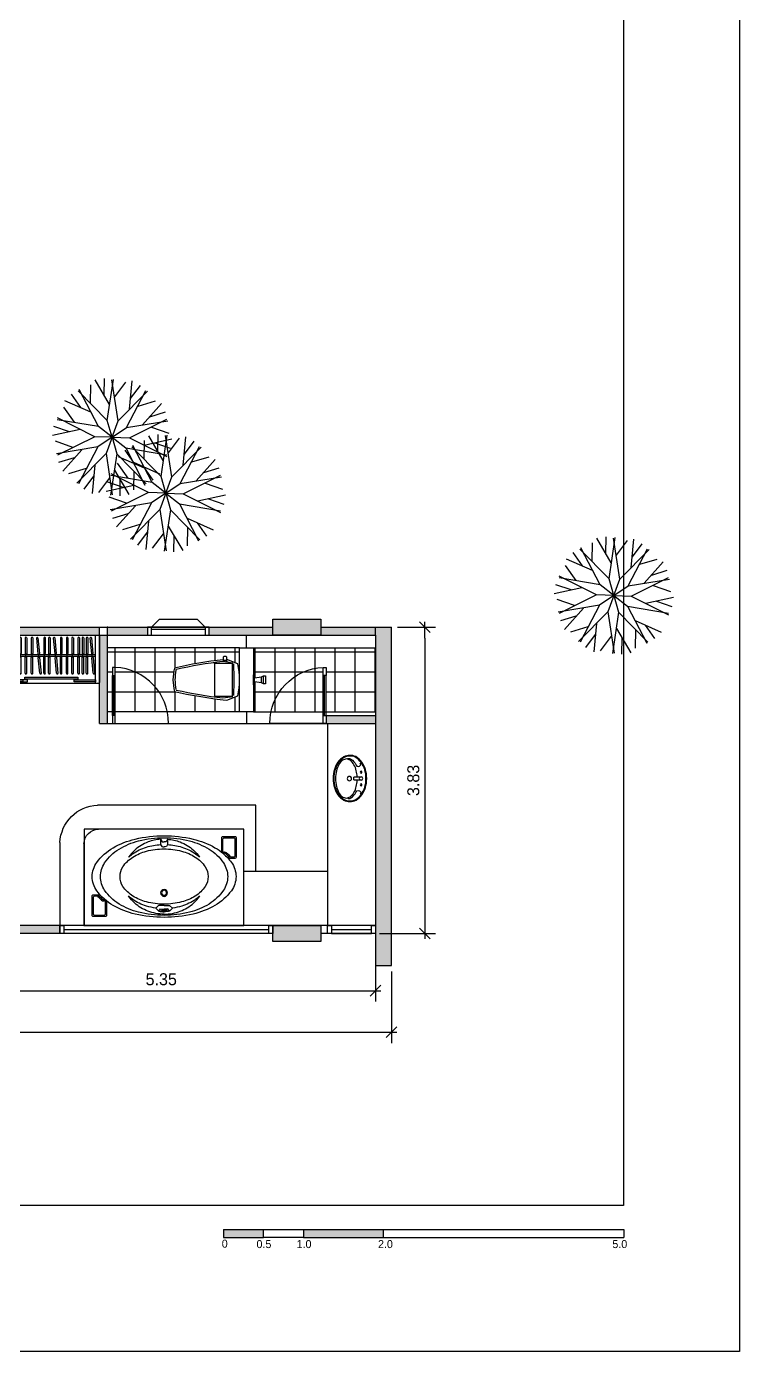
# Model space of a CAD drawing. Header units: inches. Extents: x 232 to 336, y -86 to 33.
# Drawn here: x 307.89 to 316.8, y -58.49 to -41.94 of the extents above; entities that cross this region are included whole.
import ezdxf

# ---------------------------------------------------------------- set-up
doc = ezdxf.new("R2010")
doc.units = ezdxf.units.IN
doc.header["$MEASUREMENT"] = 0
doc.linetypes.add('HIDDEN2', pattern=[0.1875, 0.125, -0.0625])
for name, color, linetype in [('CEILING', 6, 'HIDDEN2'), ('FUR', 9, 'Continuous'), ('HATCH', 251, 'Continuous'), ('line', 1, 'Continuous'), ('line2', 1, 'Continuous'), ('OPEN', 2, 'Continuous'), ('OPEN-3', 1, 'Continuous'), ('OPEN-5', 152, 'Continuous'), ('OPEN-GLASS', 71, 'Continuous'), ('OPEN-GLASS2', 23, 'Continuous'), ('OPEN-GLASS3', 129, 'Continuous'), ('WARE-IN', 1, 'Continuous'), ('WARE-OUT', 15, 'Continuous'), ('WC-DET', 8, 'Continuous')]:
    doc.layers.add(name, color=color, linetype=linetype)
doc.styles.add('CORDIA', font='cordia.shx')
doc.styles.add('THAI-E', font='thcadku.shx', dxfattribs={"height": 0.2, "bigfont": 'bigfont.shx'})
doc.dimstyles.new('E75', dxfattribs={"dimscale": 0.75, "dimtxt": 0.2, "dimasz": 0.18, "dimexe": 0.18, "dimexo": 0.1, "dimgap": 0.09, "dimtad": 1, "dimtoh": 1, "dimzin": 0, "dimdsep": 46, "dimtxsty": 'CORDIA', "dimblk": 'ARR_TICK', "dimcen": 0.09, "dimclrd": 8, "dimclre": 8, "dimclrt": 3, "dimadec": 0, "dimazin": 0, "dimtfac": 1, "dimtix": 1, "dimtmove": 2, "dimatfit": 3, "dimldrblk": 'ARR_TICK', "dimfxl": 0.5, "dimtolj": 1, "dimtzin": 0, "dimarcsym": 0})

# ---------------------------------------------------------------- blocks, each defined once
blk = doc.blocks.new('W-WC1')
at = {"layer": 'WARE-IN'}
for points in [[(0.198, 0.312), (-0.198, 0.312, 0.414214), (-0.206, 0.304), (-0.206, 0.096, 0.414214), (-0.198, 0.088), (0.198, 0.088)], [(0.198, 0.312, -0.414214), (0.206, 0.304), (0.206, 0.096, -0.414214), (0.198, 0.088)], [(0.22, 0.158), (0.254, 0.159, 0.405938)]]:
    blk.add_lwpolyline(points, format="xyb", dxfattribs=at)
for points in [[(0.25, 0.204), (0.227, 0.204)], [(0.239, 0.158), (0.239, 0.204)]]:
    blk.add_lwpolyline(points, dxfattribs=at)
for centre, radius, start, end in [((5.003, -0.38), 5.263, 167.1587, 173.5818), ((0.156, -1.511), 2.324, 93.8089, 96.8628), ((-0.156, -1.511), 2.324, 83.1372, 86.1911), ((0.121, 0.788), 0.008, 12.8413, 83.1372), ((-5.003, -0.38), 5.263, 6.4182, 12.8413), ((1.597, 0.426), 1.837, 186.7999, 190.8072), ((-1.597, 0.426), 1.837, 349.1928, 353.2001), ((1.481, 41.869), 41.83, 267.6999, 267.9739), ((-1.481, 41.869), 41.83, 272.0261, 272.3001)]:
    blk.add_arc(centre, radius, start, end, dxfattribs=at)
at = {"layer": 'WARE-OUT'}
blk.add_lwpolyline([(0.283, 0.159), (0.291, 0.167), (0.291, 0.196), (0.283, 0.204), (0.25, 0.204, 0.029221), (0.146, 0.812, 0.049393), (0, 0.832, 0.049393), (-0.146, 0.812, 0.029221), (-0.25, 0.204), (-0.254, 0.159), (-0.199, 0.02, 0.100832), (0.199, 0.02), (0.254, 0.159)], format="xyb", close=True, dxfattribs=at)
blk = doc.blocks.new('W-SHW2')
at = {"layer": 'WARE-IN'}
for points in [[(0.05, 0.125), (-0.05, 0.125)], [(0.0375, 0.1), (-0.0375, 0.1)], [(0.025, 0.0125), (-0.025, 0.0125)]]:
    blk.add_lwpolyline(points, dxfattribs=at)
at = {"layer": 'WARE-OUT'}
blk.add_lwpolyline([(-0.05, 0.15), (0.05, 0.15), (0.05, 0.125), (0.0375, 0.1), (0.025, 0.0125), (0.0625, 0.0125), (0.0625, 0), (-0.0625, 0), (-0.0625, 0.0125), (-0.025, 0.0125), (-0.0375, 0.1), (-0.05, 0.125)], close=True, dxfattribs=at)
blk = doc.blocks.new('A$C13473ACC')
at = {"layer": 'FUR'}
blk.add_blockref('W-SHW2', (0.063, 0), dxfattribs=at)
blk = doc.blocks.new('A$Cf533fc2d')
at = {"layer": 'OPEN-3', "elevation": 0}
blk.add_lwpolyline([(0.035, 0), (0.701, 0)], dxfattribs=at)
at = {"layer": 'OPEN-3'}
blk.add_arc((0.007, 0.007, 0), 0.694, 359.4264, 87.7237, dxfattribs=at)
at = {"layer": 'OPEN-GLASS', "elevation": 0}
for points in [[(0, 0.6), (0.035, 0.6), (0.035, 0.7), (0, 0.7)], [(0, 0), (0.035, 0), (0.035, 0.1), (0, 0.1)]]:
    blk.add_lwpolyline(points, close=True, dxfattribs=at)
at = {"layer": 'OPEN-GLASS2'}
blk.add_line((0.018, 0.1, 0), (0.018, 0.6, 0), dxfattribs=at)
at = {"layer": 'OPEN-GLASS3'}
for p, q in [((0, 0.1, 0), (0, 0.6, 0)), ((0.035, 0.1, 0), (0.035, 0.6, 0))]:
    blk.add_line(p, q, dxfattribs=at)
blk = doc.blocks.new('A$C96146ff1')
at = {"layer": 'CEILING'}
blk.add_lwpolyline([(0, 0), (0.77, 0), (0.77, 0.1), (0, 0.1)], close=True, dxfattribs=at)
at = {"layer": 'OPEN'}
for points in [[(0, 0), (0.05, 0), (0.05, 0.1), (0, 0.1)], [(0.72, 0), (0.77, 0), (0.77, 0.1), (0.72, 0.1)]]:
    blk.add_lwpolyline(points, close=True, dxfattribs=at)
at = {"layer": 'OPEN-3'}
blk.add_lwpolyline([(0.05, 0.1), (0.15, 0.2), (0.62, 0.2), (0.72, 0.1), (0.05, 0.1)], dxfattribs=at)
at = {"layer": 'OPEN-5'}
for p, q in [((0.05, 0.075), (0.72, 0.075)), ((0.05, 0), (0.72, 0))]:
    blk.add_line(p, q, dxfattribs=at)
blk = doc.blocks.new('A$C6cfe3cbc')
at = {"layer": 'HATCH'}
blk.add_lwpolyline([(0, 1.204), (1.995, 1.204), (1.995, 0), (0, 0)], close=True, dxfattribs=at)
for points in [[(0.275, 0.915), (0.275, 1.098, 0.414214), (0.261, 1.112), (0.11, 1.112, 0.414214), (0.096, 1.098), (0.096, 0.853, 0.414214), (0.11, 0.839), (0.17, 0.839)], [(0.253, 0.896, 0.055705), (0.155, 0.789, 0.158914), (0.097, 0.612, 0.158914), (0.155, 0.434, 0.10643), (0.36, 0.251, 0.071461), (0.634, 0.143, 0.057797), (0.996, 0.102, 0.057797), (1.357, 0.143, 0.071461), (1.631, 0.251, 0.10643), (1.836, 0.434, 0.158914), (1.894, 0.612, 0.158914), (1.836, 0.789, 0.10643), (1.631, 0.972, 0.071461), (1.357, 1.08, 0.057797), (0.996, 1.122, 0.057797)], [(0.26, 0.903), (0.26, 1.08, 0.414214), (0.243, 1.097), (0.128, 1.097, 0.414214), (0.111, 1.08), (0.111, 0.871, 0.414214), (0.128, 0.854), (0.161, 0.854)], [(0.996, 1.122, 0.057797), (0.634, 1.08, 0.071461), (0.36, 0.972, 0.046685), (0.26, 0.903, 0.158914)], [(0.951, 1.079, 0.070322), (0.795, 1.044, 0.09446), (0.629, 0.943, 0.062467), (0.552, 0.854, 0.107834)], [(0.951, 1.011, 0.058074), (0.775, 0.98, 0.083657), (0.601, 0.895, 0.036818), (0.552, 0.854, 0.131444)], [(0.951, 1.011), (0.967, 0.987, 0.130397), (0.995, 0.982, 0.540364)], [(1.039, 1.011), (1.023, 0.987, -0.130397), (0.995, 0.982, -0.540364)], [(1.039, 1.079, -0.070322), (1.195, 1.044, -0.09446), (1.361, 0.943, -0.062467), (1.438, 0.854, -0.107834)], [(1.44, 0.854, 0.036818), (1.39, 0.895, 0.083657), (1.216, 0.98, 0.058521), (1.039, 1.011, 0.072471)], [(0.214, 0.908, 0.027361), (0.161, 0.854, 0.158914)], [(0.231, 0.903, 0.032968), (0.17, 0.839, 0.158914)], [(0.214, 0.908, -0.151836), (0.24, 0.917, -0.568936), (0.253, 0.896, 57.682717)], [(0.228, 0.9, -0.753756), (0.248, 0.892, 3.102543)], [(0.994, 0.143, -0.089807), (0.793, 0.179, -0.09446), (0.628, 0.28, -0.062467), (0.55, 0.37, -0.107834)], [(0.552, 0.37, 0.036818), (0.601, 0.328, 0.083657), (0.775, 0.243, 0.038403), (0.891, 0.218, 0.072471)], [(0.996, 0.143, 0.089807), (1.197, 0.179, 0.09446), (1.362, 0.28, 0.062467), (1.44, 0.37, 0.107834)], [(1.099, 0.218, 0.038791), (1.216, 0.243, 0.083657), (1.39, 0.328, 0.036818), (1.44, 0.37, 0.131444)], [(1.715, 0.308), (1.715, 0.126, 0.414214), (1.729, 0.112), (1.88, 0.112, 0.414214), (1.894, 0.126), (1.894, 0.371, 0.414214), (1.88, 0.385), (1.82, 0.385)], [(1.73, 0.321), (1.73, 0.144, 0.414214), (1.747, 0.127), (1.862, 0.127, 0.414214), (1.879, 0.144), (1.879, 0.353, 0.414214), (1.862, 0.37), (1.829, 0.37)], [(1.762, 0.324, -0.753756), (1.742, 0.331, 3.102543)], [(1.759, 0.321, 0.032968), (1.82, 0.385, 0.158914)], [(1.776, 0.315, 0.027361), (1.829, 0.37, 0.158914)], [(0.928, 0.181), (0.95, 0.207, 0.010678), (0.996, 0.204, 0.515433)], [(0.93, 0.181, 0.070325), (0.996, 0.172, 0.404663)], [(0.962, 0.189, 0.267309), (0.972, 0.182), (0.996, 0.182)], [(1.062, 0.181), (1.04, 0.207, -0.010678), (0.994, 0.204, -0.515433)], [(1.028, 0.189, -0.267309), (1.018, 0.182), (0.994, 0.182)], [(1.06, 0.181, -0.070325), (0.994, 0.172, -0.404663)], [(1.776, 0.315, -0.151836), (1.75, 0.307, -0.568936), (1.737, 0.327, 57.682717)]]:
    blk.add_lwpolyline(points, format="xyb", dxfattribs=at)
for points in [[(0.996, 1.097, 0.061998), (0.678, 1.057, 0.075244), (0.434, 0.955, 0.107044), (0.254, 0.783, 0.150153), (0.201, 0.612, 0.150153), (0.254, 0.44, 0.107044), (0.434, 0.269, 0.075244), (0.678, 0.166, 0.061998), (0.996, 0.127, 0.061998), (1.314, 0.166, 0.075244), (1.558, 0.269, 0.107044), (1.738, 0.44, 0.150153), (1.79, 0.612, 0.150153), (1.738, 0.783, 0.107044), (1.558, 0.955, 0.075244), (1.314, 1.057, 0.061998)], [(0.996, 0.957, 0.063585), (0.776, 0.929, 0.076612), (0.606, 0.856, 0.107144), (0.482, 0.734, 0.147047), (0.445, 0.612, 0.147047), (0.482, 0.489, 0.107144), (0.606, 0.368, 0.076612), (0.776, 0.295, 0.063585), (0.996, 0.267, 0.063585), (1.216, 0.295, 0.076612), (1.385, 0.368, 0.107144), (1.51, 0.489, 0.147047), (1.546, 0.612, 0.147047), (1.51, 0.734, 0.107144), (1.385, 0.856, 0.076612), (1.216, 0.929, 0.063585)]]:
    blk.add_lwpolyline(points, format="xyb", close=True, dxfattribs=at)
for points in [[(0.951, 1.079), (0.97, 1.044), (0.995, 1.044)], [(0.951, 1.079), (0.951, 1.011)], [(1.039, 1.079), (1.02, 1.044), (0.995, 1.044)], [(1.039, 1.079), (1.039, 1.011)], [(0.996, 0.249), (0.926, 0.249), (0.89, 0.217), (0.928, 0.181)], [(0.953, 0.176), (0.962, 0.189), (0.996, 0.189)], [(0.994, 0.249), (1.064, 0.249), (1.1, 0.217), (1.062, 0.181)], [(1.037, 0.176), (1.028, 0.189), (0.994, 0.189)]]:
    blk.add_lwpolyline(points, dxfattribs=at)
for centre, radius in [((0.995, 0.408), 0.0432), ((0.995, 0.409), 0.031)]:
    blk.add_circle(centre, radius, dxfattribs=at)
blk = doc.blocks.new('W-BAS1')
at = {"layer": 'WARE-IN'}
blk.add_lwpolyline([(0, 0.01, -0.073221), (-0.112, 0.026, -0.084204), (-0.199, 0.07, -0.106479), (-0.266, 0.144, -0.152752), (-0.28, 0.211, -0.130923), (-0.261, 0.283, -0.106479), (-0.199, 0.352, -0.084204), (-0.112, 0.396, -0.073221), (0, 0.412, -0.073221), (0.112, 0.396, -0.084204), (0.199, 0.352, -0.106479), (0.261, 0.283, -0.130253), (0.28, 0.211, -0.130253), (0.261, 0.139, -0.106479), (0.199, 0.07, -0.084204), (0.112, 0.026, -0.073221)], format="xyb", close=True, dxfattribs=at)
for points in [[(-0.022, 0.121, -0.04309), (-0.098, 0.131, -0.069921), (-0.172, 0.16, -0.106037), (-0.229, 0.208), (-0.244, 0.255), (-0.229, 0.302, -0.106037), (-0.172, 0.35, -0.069921), (-0.098, 0.379, -0.056158), (0.001, 0.39, -0.056158)], [(0.001, 0.39, -0.056158), (0.099, 0.379, -0.069921), (0.174, 0.35, -0.106037), (0.234, 0.299), (0.246, 0.255), (0.23, 0.208, -0.106037), (0.174, 0.16, -0.069921), (0.099, 0.131, -0.044222), (0.022, 0.121, -0.056158)], [(-0.241, 0.245, 0.461537), (-0.241, 0.2, 0.183567), (-0.167, 0.134, -1.108785), (-0.197, 0.082, -0.453461)], [(0.242, 0.243, -0.440274), (0.241, 0.2, -0.183567), (0.167, 0.134, 1.108785), (0.197, 0.082, 0.453461)], [(0.022, 0.072), (0.022, 0.153, 0.414214), (0.015, 0.16), (-0.015, 0.16, 0.414214), (-0.022, 0.153), (-0.022, 0.072)]]:
    blk.add_lwpolyline(points, format="xyb", dxfattribs=at)
for centre, radius in [((0, 0.217), 0.027), ((-0.078, 0.072), 0.012), ((0, 0.072), 0.0221), ((0.078, 0.072), 0.012)]:
    blk.add_circle(centre, radius, dxfattribs=at)
at = {"layer": 'WARE-OUT'}
blk.add_lwpolyline([(0, 0.001, -0.073221), (-0.114, 0.018, -0.084204), (-0.204, 0.063, -0.106479), (-0.273, 0.139, -0.1519), (-0.289, 0.211, -0.130253), (-0.269, 0.288, -0.106479), (-0.204, 0.36, -0.084204), (-0.114, 0.404, -0.073221), (0, 0.421, -0.073221), (0.114, 0.404, -0.084204), (0.204, 0.36, -0.106479), (0.269, 0.288, -0.130253), (0.289, 0.211, -0.130253), (0.269, 0.134, -0.106479), (0.204, 0.063, -0.084204), (0.114, 0.018, -0.073221)], format="xyb", close=True, dxfattribs=at)
blk = doc.blocks.new('A$Cd68aeb1d')
at = {"layer": 'FUR', "color": 41}
for p, q in [((0, 0.6), (0, 0)), ((0.05, 0.6), (0.05, 0)), ((0.119, 0.565), (0.119, 0.37)), ((0.139, 0.566), (0.139, 0.37)), ((0.168, 0.563), (0.186, 0.369)), ((0.187, 0.566), (0.206, 0.371)), ((0.257, 0.565), (0.257, 0.37)), ((0.277, 0.566), (0.277, 0.37)), ((0.325, 0.565), (0.325, 0.37)), ((0.345, 0.566), (0.345, 0.37)), ((0.402, 0.565), (0.402, 0.37)), ((0.422, 0.566), (0.422, 0.37)), ((0.466, 0.563), (0.485, 0.369)), ((0.486, 0.566), (0.505, 0.371)), ((0.558, 0.565), (0.558, 0.37)), ((0.578, 0.566), (0.578, 0.37)), ((0.617, 0.565), (0.617, 0.37)), ((0.637, 0.566), (0.637, 0.37)), ((0.676, 0.563), (0.695, 0.369)), ((0.696, 0.566), (0.715, 0.371)), ((0.766, 0.565), (0.766, 0.37)), ((0.785, 0.566), (0.785, 0.37)), ((0.841, 0.565), (0.841, 0.37)), ((0.86, 0.566), (0.86, 0.37)), ((0.906, 0.6), (2.106, 0.6)), ((0.971, 0.565), (0.971, 0.37)), ((0.991, 0.566), (0.991, 0.37)), ((1.02, 0.563), (1.039, 0.369)), ((1.039, 0.566), (1.058, 0.371)), ((1.109, 0.565), (1.109, 0.37)), ((1.129, 0.566), (1.129, 0.37)), ((1.177, 0.565), (1.177, 0.37)), ((1.197, 0.566), (1.197, 0.37)), ((1.254, 0.565), (1.254, 0.37)), ((1.274, 0.566), (1.274, 0.37)), ((1.319, 0.563), (1.337, 0.369)), ((1.338, 0.566), (1.357, 0.371)), ((1.411, 0.565), (1.411, 0.37)), ((1.43, 0.566), (1.43, 0.37)), ((1.469, 0.565), (1.469, 0.37)), ((1.489, 0.566), (1.489, 0.37)), ((1.528, 0.563), (1.547, 0.369)), ((1.548, 0.566), (1.567, 0.371)), ((1.618, 0.565), (1.618, 0.37)), ((1.638, 0.566), (1.638, 0.37)), ((1.693, 0.565), (1.693, 0.37)), ((1.713, 0.566), (1.713, 0.37)), ((1.76, 0.565), (1.76, 0.37)), ((1.78, 0.566), (1.78, 0.37)), ((1.836, 0.565), (1.836, 0.37)), ((1.856, 0.566), (1.856, 0.37)), ((1.889, 0.565), (1.889, 0.37)), ((1.909, 0.566), (1.909, 0.37)), ((1.942, 0.565), (1.942, 0.37)), ((1.962, 0.566), (1.962, 0.37)), ((1.987, 0.563), (2.006, 0.369)), ((2.006, 0.566), (2.025, 0.371)), ((2.056, 0), (2.056, 0.6)), ((2.106, 0), (2.106, 0.6)), ((2.106, 0.6), (2.106, 0.01)), ((2.056, 0.355), (0.05, 0.355)), ((2.056, 0.335), (0.05, 0.335)), ((0.119, 0.37), (0.129, 0.355)), ((0.119, 0.32), (0.129, 0.335)), ((0.139, 0.37), (0.129, 0.355)), ((0.129, 0.335), (0.129, 0.355)), ((0.139, 0.32), (0.129, 0.335)), ((0.186, 0.369), (0.198, 0.355)), ((0.191, 0.319), (0.2, 0.335)), ((0.206, 0.371), (0.198, 0.355)), ((0.2, 0.335), (0.198, 0.355)), ((0.211, 0.321), (0.2, 0.335)), ((0.257, 0.37), (0.267, 0.355)), ((0.257, 0.32), (0.267, 0.335)), ((0.277, 0.37), (0.267, 0.355)), ((0.267, 0.335), (0.267, 0.355)), ((0.277, 0.32), (0.267, 0.335)), ((0.325, 0.37), (0.335, 0.355)), ((0.325, 0.32), (0.335, 0.335)), ((0.345, 0.37), (0.335, 0.355)), ((0.335, 0.335), (0.335, 0.355)), ((0.345, 0.32), (0.335, 0.335)), ((0.402, 0.37), (0.412, 0.355)), ((0.402, 0.32), (0.412, 0.335)), ((0.422, 0.37), (0.412, 0.355)), ((0.412, 0.335), (0.412, 0.355)), ((0.422, 0.32), (0.412, 0.335)), ((0.485, 0.369), (0.497, 0.355)), ((0.49, 0.319), (0.498, 0.335)), ((0.505, 0.371), (0.497, 0.355)), ((0.498, 0.335), (0.497, 0.355)), ((0.51, 0.321), (0.498, 0.335)), ((0.558, 0.37), (0.568, 0.355)), ((0.558, 0.32), (0.568, 0.335)), ((0.578, 0.37), (0.568, 0.355)), ((0.568, 0.335), (0.568, 0.355)), ((0.578, 0.32), (0.568, 0.335)), ((0.617, 0.37), (0.627, 0.355)), ((0.617, 0.32), (0.627, 0.335)), ((0.637, 0.37), (0.627, 0.355)), ((0.627, 0.335), (0.627, 0.355)), ((0.637, 0.32), (0.627, 0.335)), ((0.695, 0.369), (0.706, 0.355)), ((0.7, 0.319), (0.708, 0.335)), ((0.715, 0.371), (0.706, 0.355)), ((0.708, 0.335), (0.706, 0.355)), ((0.72, 0.321), (0.708, 0.335)), ((0.766, 0.37), (0.775, 0.355)), ((0.766, 0.32), (0.775, 0.335)), ((0.785, 0.37), (0.775, 0.355)), ((0.775, 0.335), (0.775, 0.355)), ((0.785, 0.32), (0.775, 0.335)), ((0.841, 0.37), (0.851, 0.355)), ((0.841, 0.32), (0.851, 0.335)), ((0.86, 0.37), (0.851, 0.355)), ((0.851, 0.335), (0.851, 0.355)), ((0.86, 0.32), (0.851, 0.335)), ((0.971, 0.37), (0.981, 0.355)), ((0.971, 0.32), (0.981, 0.335)), ((0.991, 0.37), (0.981, 0.355)), ((0.981, 0.335), (0.981, 0.355)), ((0.991, 0.32), (0.981, 0.335)), ((1.039, 0.369), (1.05, 0.355)), ((1.043, 0.319), (1.052, 0.335)), ((1.058, 0.371), (1.05, 0.355)), ((1.052, 0.335), (1.05, 0.355)), ((1.063, 0.321), (1.052, 0.335)), ((1.109, 0.37), (1.119, 0.355)), ((1.109, 0.32), (1.119, 0.335)), ((1.129, 0.37), (1.119, 0.355)), ((1.119, 0.335), (1.119, 0.355)), ((1.129, 0.32), (1.119, 0.335)), ((1.177, 0.37), (1.187, 0.355)), ((1.177, 0.32), (1.187, 0.335)), ((1.197, 0.37), (1.187, 0.355)), ((1.187, 0.335), (1.187, 0.355)), ((1.197, 0.32), (1.187, 0.335)), ((1.254, 0.37), (1.264, 0.355)), ((1.254, 0.32), (1.264, 0.335)), ((1.274, 0.37), (1.264, 0.355)), ((1.264, 0.335), (1.264, 0.355)), ((1.274, 0.32), (1.264, 0.335)), ((1.337, 0.369), (1.349, 0.355)), ((1.342, 0.319), (1.351, 0.335)), ((1.357, 0.371), (1.349, 0.355)), ((1.351, 0.335), (1.349, 0.355)), ((1.362, 0.321), (1.351, 0.335)), ((1.411, 0.37), (1.421, 0.355)), ((1.411, 0.32), (1.421, 0.335)), ((1.43, 0.37), (1.421, 0.355)), ((1.421, 0.335), (1.421, 0.355)), ((1.43, 0.32), (1.421, 0.335)), ((1.469, 0.37), (1.479, 0.355)), ((1.469, 0.32), (1.479, 0.335)), ((1.489, 0.37), (1.479, 0.355)), ((1.479, 0.335), (1.479, 0.355)), ((1.489, 0.32), (1.479, 0.335)), ((1.547, 0.369), (1.559, 0.355)), ((1.552, 0.319), (1.56, 0.335)), ((1.567, 0.371), (1.559, 0.355)), ((1.56, 0.335), (1.559, 0.355)), ((1.572, 0.321), (1.56, 0.335)), ((1.618, 0.37), (1.628, 0.355)), ((1.618, 0.32), (1.628, 0.335)), ((1.638, 0.37), (1.628, 0.355)), ((1.628, 0.335), (1.628, 0.355)), ((1.638, 0.32), (1.628, 0.335)), ((1.693, 0.37), (1.703, 0.355)), ((1.693, 0.32), (1.703, 0.335)), ((1.713, 0.37), (1.703, 0.355)), ((1.703, 0.335), (1.703, 0.355)), ((1.713, 0.32), (1.703, 0.335)), ((1.76, 0.37), (1.77, 0.355)), ((1.76, 0.32), (1.77, 0.335)), ((1.78, 0.37), (1.77, 0.355)), ((1.77, 0.335), (1.77, 0.355)), ((1.78, 0.32), (1.77, 0.335)), ((1.836, 0.37), (1.846, 0.355)), ((1.836, 0.32), (1.846, 0.335)), ((1.856, 0.37), (1.846, 0.355)), ((1.846, 0.335), (1.846, 0.355)), ((1.856, 0.32), (1.846, 0.335)), ((1.889, 0.37), (1.899, 0.355)), ((1.889, 0.32), (1.899, 0.335)), ((1.909, 0.37), (1.899, 0.355)), ((1.899, 0.335), (1.899, 0.355)), ((1.909, 0.32), (1.899, 0.335)), ((1.942, 0.37), (1.952, 0.355)), ((1.942, 0.32), (1.952, 0.335)), ((1.962, 0.37), (1.952, 0.355)), ((1.952, 0.335), (1.952, 0.355)), ((1.962, 0.32), (1.952, 0.335)), ((2.006, 0.369), (2.017, 0.355)), ((2.01, 0.319), (2.019, 0.335)), ((2.025, 0.371), (2.017, 0.355)), ((2.019, 0.335), (2.017, 0.355)), ((2.03, 0.321), (2.019, 0.335)), ((0.119, 0.125), (0.119, 0.32)), ((0.139, 0.124), (0.139, 0.32)), ((0.21, 0.125), (0.191, 0.319)), ((0.23, 0.126), (0.211, 0.321)), ((0.257, 0.125), (0.257, 0.32)), ((0.277, 0.124), (0.277, 0.32)), ((0.325, 0.125), (0.325, 0.32)), ((0.345, 0.124), (0.345, 0.32)), ((0.402, 0.125), (0.402, 0.32)), ((0.422, 0.124), (0.422, 0.32)), ((0.509, 0.125), (0.49, 0.319)), ((0.529, 0.126), (0.51, 0.321)), ((0.558, 0.125), (0.558, 0.32)), ((0.578, 0.124), (0.578, 0.32)), ((0.617, 0.125), (0.617, 0.32)), ((0.637, 0.124), (0.637, 0.32)), ((0.719, 0.125), (0.7, 0.319)), ((0.738, 0.126), (0.72, 0.321)), ((0.766, 0.125), (0.766, 0.32)), ((0.785, 0.124), (0.785, 0.32)), ((0.841, 0.125), (0.841, 0.32)), ((0.86, 0.124), (0.86, 0.32)), ((0.971, 0.125), (0.971, 0.32)), ((0.991, 0.124), (0.991, 0.32)), ((1.062, 0.125), (1.043, 0.319)), ((1.082, 0.126), (1.063, 0.321)), ((1.109, 0.125), (1.109, 0.32)), ((1.129, 0.124), (1.129, 0.32)), ((1.177, 0.125), (1.177, 0.32)), ((1.197, 0.124), (1.197, 0.32)), ((1.254, 0.125), (1.254, 0.32)), ((1.274, 0.124), (1.274, 0.32)), ((1.361, 0.125), (1.342, 0.319)), ((1.381, 0.126), (1.362, 0.321)), ((1.411, 0.125), (1.411, 0.32)), ((1.43, 0.124), (1.43, 0.32)), ((1.469, 0.125), (1.469, 0.32)), ((1.489, 0.124), (1.489, 0.32)), ((1.571, 0.125), (1.552, 0.319)), ((1.591, 0.126), (1.572, 0.321)), ((1.618, 0.125), (1.618, 0.32)), ((1.638, 0.124), (1.638, 0.32)), ((1.693, 0.125), (1.693, 0.32)), ((1.713, 0.124), (1.713, 0.32)), ((1.76, 0.125), (1.76, 0.32)), ((1.78, 0.124), (1.78, 0.32)), ((1.836, 0.125), (1.836, 0.32)), ((1.856, 0.124), (1.856, 0.32)), ((1.889, 0.125), (1.889, 0.32)), ((1.909, 0.124), (1.909, 0.32)), ((1.942, 0.125), (1.942, 0.32)), ((1.962, 0.124), (1.962, 0.32)), ((2.029, 0.125), (2.01, 0.319)), ((2.05, 0.125), (2.031, 0.319)), ((0, 0), (0.05, 0)), ((0.304, 0.043), (0.05, 0.043)), ((0.05, 0.018), (0.304, 0.018)), ((0.05, 0), (1.151, 0)), ((0.271, 0.05), (0.271, 0.075)), ((0.271, 0.075), (0.931, 0.075)), ((0.931, 0.05), (0.271, 0.05)), ((0.304, 0.018), (0.304, 0.043)), ((0.884, 0.018), (0.884, 0.043)), ((0.884, 0.043), (1.151, 0.043)), ((1.151, 0.018), (0.884, 0.018)), ((0.931, 0.075), (0.931, 0.05)), ((1.209, 0.043), (0.956, 0.043)), ((0.956, 0.018), (1.209, 0.018)), ((0.956, 0), (2.056, 0)), ((1.151, 0.043), (1.151, 0.018)), ((1.176, 0.05), (1.176, 0.075)), ((1.176, 0.075), (1.836, 0.075)), ((1.836, 0.05), (1.176, 0.05)), ((1.209, 0.018), (1.209, 0.043)), ((1.789, 0.018), (1.789, 0.043)), ((1.789, 0.043), (2.056, 0.043)), ((2.056, 0.018), (1.789, 0.018)), ((1.836, 0.075), (1.836, 0.05)), ((2.056, 0.043), (2.056, 0.018)), ((2.056, 0), (2.106, 0))]:
    blk.add_line(p, q, dxfattribs=at)
for centre, radius, start, end in [((0.129, 0.564), 0.01, 12.2154, 173.5094), ((0.178, 0.563), 0.00959, 15.4497, 181.1937), ((0.267, 0.564), 0.01, 12.2154, 173.5094), ((0.335, 0.564), 0.01, 12.2154, 173.5094), ((0.412, 0.564), 0.01, 12.2154, 173.5094), ((0.477, 0.563), 0.00959, 15.4497, 181.1937), ((0.568, 0.564), 0.01, 12.2154, 173.5094), ((0.627, 0.564), 0.01, 12.2154, 173.5094), ((0.686, 0.563), 0.01, 17.7934, 179.0875), ((0.775, 0.564), 0.01, 12.2154, 173.5094), ((0.851, 0.564), 0.01, 12.2154, 173.5094), ((0.981, 0.564), 0.01, 12.2154, 173.5094), ((1.03, 0.563), 0.00959, 15.4497, 181.1937), ((1.119, 0.564), 0.01, 12.2154, 173.5094), ((1.187, 0.564), 0.01, 12.2154, 173.5094), ((1.264, 0.564), 0.01, 12.2154, 173.5094), ((1.329, 0.563), 0.00959, 15.4497, 181.1937), ((1.421, 0.564), 0.01, 12.2154, 173.5094), ((1.479, 0.564), 0.01, 12.2154, 173.5094), ((1.538, 0.563), 0.01, 17.7934, 179.0875), ((1.628, 0.564), 0.01, 12.2154, 173.5094), ((1.703, 0.564), 0.01, 12.2154, 173.5094), ((1.77, 0.564), 0.01, 12.2154, 173.5094), ((1.846, 0.564), 0.01, 12.2154, 173.5094), ((1.899, 0.564), 0.01, 12.2154, 173.5094), ((1.952, 0.564), 0.01, 12.2154, 173.5094), ((1.997, 0.563), 0.01, 17.7934, 179.0875), ((0.129, 0.126), 0.01, 186.4906, 347.7846), ((0.22, 0.127), 0.01, 192.0442, 353.3383), ((0.267, 0.126), 0.01, 186.4906, 347.7846), ((0.335, 0.126), 0.01, 186.4906, 347.7846), ((0.412, 0.126), 0.01, 186.4906, 347.7846), ((0.519, 0.127), 0.01, 192.0442, 353.3383), ((0.568, 0.126), 0.01, 186.4906, 347.7846), ((0.627, 0.126), 0.01, 186.4906, 347.7846), ((0.729, 0.127), 0.01, 192.0442, 353.3383), ((0.775, 0.126), 0.01, 186.4906, 347.7846), ((0.851, 0.126), 0.01, 186.4906, 347.7846), ((0.981, 0.126), 0.01, 186.4906, 347.7846), ((1.072, 0.127), 0.01, 192.0442, 353.3383), ((1.119, 0.126), 0.01, 186.4906, 347.7846), ((1.187, 0.126), 0.01, 186.4906, 347.7846), ((1.264, 0.126), 0.01, 186.4906, 347.7846), ((1.371, 0.127), 0.01, 192.0442, 353.3383), ((1.421, 0.126), 0.01, 186.4906, 347.7846), ((1.479, 0.126), 0.01, 186.4906, 347.7846), ((1.581, 0.127), 0.01, 192.0442, 353.3383), ((1.628, 0.126), 0.01, 186.4906, 347.7846), ((1.703, 0.126), 0.01, 186.4906, 347.7846), ((1.77, 0.126), 0.01, 186.4906, 347.7846), ((1.846, 0.126), 0.01, 186.4906, 347.7846), ((1.899, 0.126), 0.01, 186.4906, 347.7846), ((1.952, 0.126), 0.01, 186.4906, 347.7846), ((2.039, 0.127), 0.01, 192.0442, 353.3383)]:
    blk.add_arc(centre, radius, start, end, dxfattribs=at)
blk = doc.blocks.new('A$Cb22fbed4')
at = {"layer": 'HATCH', "color": 106, "elevation": 16.481}
for points in [[(0.2542, 0.6499), (0.2469, 0.7813)], [(0.3928, 0.6499), (0.2761, 0.8178)], [(0.349, 0.7156), (0.3417, 0.8324)], [(0.4293, 0.4162), (0.3855, 0.533), (0.4074, 0.8324)], [(0.4625, 0.5364), (0.3955, 0.8289)], [(0.425, 0.7081), (0.4963, 0.8188)], [(0.4293, 0.4162), (0.4625, 0.5364), (0.6562, 0.7658)], [(0.5269, 0.4939), (0.6445, 0.7699)], [(0.5371, 0.6267), (0.5414, 0.8312)], [(0.5403, 0.7056), (0.6031, 0.8044)], [(0.1884, 0.6112), (0.1138, 0.7015)], [(0.3855, 0.533), (0.1594, 0.7302)], [(0.4293, 0.4162), (0.3252, 0.485), (0.1669, 0.7401)], [(0.5974, 0.6549), (0.7201, 0.7025)], [(0.6402, 0.5231), (0.7639, 0.686)], [(0.1503, 0.5023), (0.0671, 0.6044)], [(0.2624, 0.5838), (0.0693, 0.6511)], [(0.5539, 0.4217), (0.8113, 0.5759)], [(0.6892, 0.585), (0.7981, 0.6281)], [(0.3252, 0.485), (0.0264, 0.5116)], [(0.4293, 0.4162), (0.3046, 0.4107), (0.0267, 0.524)], [(0.4293, 0.4162), (0.5269, 0.4939), (0.8184, 0.5656)], [(0.7056, 0.5105), (0.8329, 0.4768)], [(0.1958, 0.4537), (0, 0.3946)], [(0.1198, 0.4324), (0.0064, 0.4616)], [(0.4293, 0.4162), (0.3317, 0.3385), (0.0402, 0.2668)], [(0.3046, 0.4107), (0.0473, 0.2565)], [(0.4293, 0.4162), (0.396, 0.296), (0.2024, 0.0666)], [(0.4293, 0.4162), (0.5539, 0.4217), (0.8319, 0.3084)], [(0.4293, 0.4162), (0.5334, 0.3474), (0.6916, 0.0924)], [(0.4293, 0.4162), (0.4731, 0.2994), (0.4512, 0)], [(0.6628, 0.3787), (0.8586, 0.4378)], [(0.7388, 0.4), (0.8522, 0.3708)], [(0.153, 0.3219), (0.0257, 0.3556)], [(0.2183, 0.3093), (0.0947, 0.1464)], [(0.3317, 0.3385), (0.2141, 0.0625)], [(0.396, 0.296), (0.4631, 0.0035)], [(0.4731, 0.2994), (0.6992, 0.1022)], [(0.5334, 0.3474), (0.8322, 0.3208)], [(0.1694, 0.2474), (0.0605, 0.2043)], [(0.3215, 0.2057), (0.3172, 0.0013)], [(0.5961, 0.2486), (0.7893, 0.1814)], [(0.6702, 0.2212), (0.7447, 0.1309)], [(0.2612, 0.1775), (0.1384, 0.1299)], [(0.3182, 0.1268), (0.2555, 0.028)], [(0.4336, 0.1243), (0.3622, 0.0136)], [(0.4658, 0.1825), (0.5825, 0.0146)], [(0.5095, 0.1168), (0.5168, 0)], [(0.6044, 0.1825), (0.6117, 0.0511)]]:
    blk.add_lwpolyline(points, dxfattribs=at)
blk = doc.blocks.new('ARR_TICK')
at = {"color": 0}
blk.add_line((-1, 0), (0.5, 0), dxfattribs=at)
at = {"color": 3}
blk.add_line((-0.5, -0.5), (0.5, 0.5), dxfattribs=at)
blk = doc.blocks.new('*D359')
at = {"layer": 'Defpoints', "color": 0, "transparency": 16777216}
for p in [(312.453, -49.444), (312.228, -53.271), (312.869, -53.271)]:
    blk.add_point(p, dxfattribs=at)
at = {"layer": 'WC-DET', "color": 8, "lineweight": -2, "transparency": 16777216}
for p, q in [((312.528, -49.444), (313.004, -49.444)), ((312.869, -49.579), (312.869, -53.136)), ((312.303, -53.271), (313.004, -53.271))]:
    blk.add_line(p, q, dxfattribs=at)
at = {"layer": 'WC-DET', "color": 8, "lineweight": -2, "transparency": 16777216, "xscale": 0.135, "yscale": 0.135, "zscale": 0.135}
for p, rotation in [((312.869, -49.444), 90), ((312.869, -53.271), 270)]:
    blk.add_blockref('ARR_TICK', p, dxfattribs=dict(at, rotation=rotation))
at = {"layer": 'WC-DET', "color": 3, "transparency": 16777216, "insert": (312.726, -51.358), "char_height": 0.15, "attachment_point": 5, "rotation": 90, "style": 'CORDIA'}
blk.add_mtext('\\A1;3.83', dxfattribs=at)
blk = doc.blocks.new('*D361')
at = {"layer": 'Defpoints', "color": 0, "transparency": 16777216}
for p in [(301.198, -53.671), (312.453, -53.671), (312.453, -54.504)]:
    blk.add_point(p, dxfattribs=at)
at = {"layer": 'WC-DET', "color": 8, "lineweight": -2, "transparency": 16777216}
for p, q in [((301.198, -53.746), (301.198, -54.639)), ((312.453, -53.746), (312.453, -54.639)), ((301.333, -54.504), (312.318, -54.504))]:
    blk.add_line(p, q, dxfattribs=at)
at = {"layer": 'WC-DET', "color": 8, "lineweight": -2, "transparency": 16777216, "xscale": 0.135, "yscale": 0.135, "zscale": 0.135, "rotation": 180}
blk.add_blockref('ARR_TICK', (301.198, -54.504), dxfattribs=at)
at = {"layer": 'WC-DET', "color": 8, "lineweight": -2, "transparency": 16777216, "xscale": 0.135, "yscale": 0.135, "zscale": 0.135}
blk.add_blockref('ARR_TICK', (312.453, -54.504), dxfattribs=at)
at = {"layer": 'WC-DET', "color": 3, "transparency": 16777216, "insert": (306.826, -54.361), "char_height": 0.15, "attachment_point": 5, "style": 'CORDIA'}
blk.add_mtext('\\A1;11.25', dxfattribs=at)
blk = doc.blocks.new('*D364')
at = {"layer": 'Defpoints', "color": 0, "transparency": 16777216}
for p in [(306.898, -53.371), (312.253, -53.371), (312.253, -53.985)]:
    blk.add_point(p, dxfattribs=at)
at = {"layer": 'WC-DET', "color": 8, "lineweight": -2, "transparency": 16777216}
for p, q in [((306.898, -53.446), (306.898, -54.12)), ((312.253, -53.446), (312.253, -54.12)), ((307.033, -53.985), (312.118, -53.985))]:
    blk.add_line(p, q, dxfattribs=at)
at = {"layer": 'WC-DET', "color": 8, "lineweight": -2, "transparency": 16777216, "xscale": 0.135, "yscale": 0.135, "zscale": 0.135, "rotation": 180}
blk.add_blockref('ARR_TICK', (306.898, -53.985), dxfattribs=at)
at = {"layer": 'WC-DET', "color": 8, "lineweight": -2, "transparency": 16777216, "xscale": 0.135, "yscale": 0.135, "zscale": 0.135}
blk.add_blockref('ARR_TICK', (312.253, -53.985), dxfattribs=at)
at = {"layer": 'WC-DET', "color": 3, "transparency": 16777216, "insert": (309.576, -53.843), "char_height": 0.15, "attachment_point": 5, "style": 'CORDIA'}
blk.add_mtext('\\A1;5.35', dxfattribs=at)

msp = doc.modelspace()

# ---------------------------------------------------------------- hatches: boundary and pattern name
at = {"layer": 'WC-DET'}
h = msp.add_hatch(color=251, dxfattribs=at)
h.dxf.hatch_style = 1
h.paths.add_polyline_path([(306.698, -49.544), (306.698, -49.244), (306.498, -49.244), (306.498, -49.844), (306.698, -49.844)])
h.paths.add_polyline_path([(306.698, -49.844), (306.498, -49.844), (306.498, -50.144), (306.698, -50.144)])
h.paths.add_polyline_path([(308.805, -49.444), (306.698, -49.444), (306.698, -49.544), (308.805, -49.544)])
h = msp.add_hatch(color=251, dxfattribs=at)
h.dxf.hatch_style = 1
h.paths.add_polyline_path([(311.571, -49.344), (310.971, -49.344), (310.971, -49.544), (311.571, -49.544)])
h.paths.add_polyline_path([(312.253, -49.444), (311.571, -49.444), (311.571, -49.544), (312.253, -49.544)])
h.paths.add_polyline_path([(310.971, -49.444), (310.175, -49.444), (310.175, -49.544), (310.971, -49.544)])
h.paths.add_polyline_path([(309.405, -49.444), (308.905, -49.444), (308.905, -49.544), (309.405, -49.544)])
h.paths.add_polyline_path([(308.905, -49.544), (308.805, -49.544), (308.805, -50.135), (308.805, -50.144), (308.805, -50.647), (308.905, -50.647)])
h.paths.add_polyline_path([(312.253, -50.547), (311.635, -50.547), (311.635, -50.647), (312.253, -50.647)])
h = msp.add_hatch(color=251, dxfattribs=at)
h.dxf.hatch_style = 1
h.paths.add_polyline_path([(312.453, -49.444), (312.353, -49.444), (312.253, -49.444), (312.253, -49.544), (312.253, -50.647), (312.253, -53.171), (312.253, -53.671), (312.353, -53.671), (312.453, -53.671)])
h = msp.add_hatch(dxfattribs=at)
h.set_pattern_fill('NET', color=251, scale=2)
h.paths.add_polyline_path([(310.351, -49.85), (310.351, -49.818), (310.359, -49.81), (310.387, -49.81), (310.395, -49.817), (310.396, -49.846), (310.534, -49.901, -0.050289), (310.554, -50.1), (310.554, -49.702), (308.905, -49.702), (308.905, -50.499), (308.966, -50.499), (308.966, -50.047), (308.966, -49.947), (309.001, -49.947, -0.344032), (309.652, -50.499), (310.554, -50.499), (310.554, -50.1, -0.050289), (310.534, -50.299), (310.396, -50.354), (310.351, -50.35, -0.029221), (309.742, -50.246, -0.049393), (309.723, -50.1, -0.049393), (309.742, -49.954, -0.029221)])
h.paths.add_polyline_path([(309.001, -49.947), (309.001, -50.047), (309.001, -50.499), (309.652, -50.499, 0.344032)])
h.paths.add_polyline_path([(312.253, -49.744), (312.253, -49.702), (310.729, -49.702), (310.729, -50.038), (310.742, -50.038), (310.742, -50.075), (310.829, -50.063), (310.854, -50.05), (310.879, -50.05), (310.879, -50.15), (310.854, -50.15), (310.829, -50.138), (310.742, -50.125), (310.742, -50.163), (310.729, -50.163), (310.729, -50.499), (310.948, -50.499, -0.344032), (311.6, -49.947), (311.635, -49.947), (311.635, -50.047), (311.635, -50.499), (312.253, -50.499)])
h.paths.add_polyline_path([(311.6, -50.047), (311.6, -49.947, 0.344032), (310.948, -50.499), (311.6, -50.499)], flags=17)
h = msp.add_hatch(color=251, dxfattribs=at)
h.dxf.hatch_style = 1
h.paths.add_polyline_path([(306.898, -53.171), (306.298, -53.171), (306.298, -53.271), (306.298, -53.371), (306.398, -53.371), (306.898, -53.371)])
h.paths.add_polyline_path([(308.311, -53.171), (307.707, -53.171), (307.707, -53.271), (308.311, -53.271)])
h = msp.add_hatch(color=251, dxfattribs=at)
h.dxf.hatch_style = 1
h.paths.add_polyline_path([(311.571, -53.171), (310.971, -53.171), (310.971, -53.271), (310.971, -53.371), (311.571, -53.371)])
h = msp.add_hatch(color=251, dxfattribs=at)
h.dxf.hatch_style = 1
h.paths.add_polyline_path([(310.854, -57.069), (310.854, -56.969), (310.354, -56.969), (310.354, -57.069)])
h.paths.add_polyline_path([(311.354, -56.969), (311.354, -57.069), (312.354, -57.069), (312.354, -56.969)])

# ---------------------------------------------------------------- linework, layer by layer
at = {"color": 3}
for points in [[(312.253, -49.544), (312.253, -49.444)], [(310.642, -49.702), (310.642, -49.544)], [(312.253, -49.544), (312.253, -50.647)], [(310.642, -50.499), (310.642, -50.647)]]:
    msp.add_lwpolyline(points, dxfattribs=at)
for points in [[(310.554, -49.702), (308.905, -49.702)], [(310.729, -49.702), (312.253, -49.702)], [(310.554, -50.499), (308.905, -50.499)], [(310.729, -50.499), (312.253, -50.499)]]:
    msp.add_lwpolyline(points)
msp.add_lwpolyline([(310.554, -49.702), (310.729, -49.702), (310.729, -50.499), (310.554, -50.499)], close=True)
at = {"layer": 'line', "color": 3}
for points in [[(308.805, -50.647), (308.805, -49.444)], [(308.905, -50.647), (308.905, -49.444)], [(308.805, -50.647), (312.253, -50.647)], [(311.6, -50.547), (312.253, -50.547)], [(310.757, -51.667), (308.78, -51.667)], [(308.611, -52.147), (308.611, -53.171), (310.607, -53.171), (310.607, -51.967), (308.791, -51.967)], [(308.311, -52.135), (308.311, -53.171)]]:
    msp.add_lwpolyline(points, dxfattribs=at)
msp.add_point((308.905, -49.444), dxfattribs=at)
at = {"layer": 'line2', "color": 3}
for points in [[(299.453, -33.441), (315.353, -33.441), (315.353, -56.671), (299.453, -56.671)], [(310.971, -49.344), (311.571, -49.344), (311.571, -49.544), (310.971, -49.544)], [(308.311, -53.171), (308.361, -53.171), (308.361, -53.271), (308.311, -53.271)], [(310.921, -53.171), (310.971, -53.171), (310.971, -53.271), (310.921, -53.271)], [(310.971, -53.171), (311.571, -53.171), (311.571, -53.371), (310.971, -53.371)], [(311.653, -53.171), (311.703, -53.171), (311.703, -53.271), (311.653, -53.271)], [(312.203, -53.271), (312.203, -53.171), (311.703, -53.171), (311.703, -53.271)], [(312.203, -53.171), (312.253, -53.171), (312.253, -53.271), (312.203, -53.271)]]:
    msp.add_lwpolyline(points, close=True, dxfattribs=at)
for points in [[(306.698, -49.444), (310.971, -49.444)], [(311.571, -49.444), (312.353, -49.444)], [(312.353, -53.671), (312.453, -53.671), (312.453, -49.444)], [(312.353, -49.444), (312.453, -49.444)], [(306.698, -49.544), (312.253, -49.544)], [(312.253, -49.744), (312.253, -53.171), (306.298, -53.171)], [(311.653, -50.647), (311.653, -53.171)], [(310.607, -52.49), (310.757, -52.49), (310.757, -51.667)], [(310.757, -52.49), (311.653, -52.49)], [(310.971, -53.271), (306.898, -53.271)], [(308.311, -53.171), (308.311, -53.271)], [(308.361, -53.221), (310.921, -53.221)], [(310.971, -53.271), (310.971, -53.171)], [(312.253, -53.271), (311.571, -53.271)], [(311.703, -53.221), (312.203, -53.221)], [(312.253, -53.171), (312.253, -53.671), (312.353, -53.671)]]:
    msp.add_lwpolyline(points, dxfattribs=at)
for points in [[(308.311, -52.135, -0.391367), (308.78, -51.667, -0.391973)], [(308.611, -52.147, -0.391973), (308.791, -51.967, -3.807999)]]:
    msp.add_lwpolyline(points, format="xyb", dxfattribs=at)
at = {"layer": 'WC-DET', "color": 3}
msp.add_lwpolyline([(298.198, -32.032), (316.8, -32.032), (316.8, -58.493), (298.198, -58.493)], close=True, dxfattribs=at)
for points in [[(310.354, -56.969), (310.354, -57.069), (310.854, -57.069), (310.854, -56.969), (311.354, -56.969), (311.354, -57.069), (312.354, -57.069), (312.354, -56.969), (315.354, -56.969), (315.354, -57.069)], [(310.354, -56.969), (312.354, -56.969)], [(311.354, -57.069), (310.854, -57.069)], [(312.354, -57.069), (315.354, -57.069)]]:
    msp.add_lwpolyline(points, dxfattribs=at)

# ---------------------------------------------------------------- block references
at = {"rotation": 270}
msp.add_blockref('A$C13473ACC', (310.729, -50.038), dxfattribs=at)
at = {"layer": 'FUR', "rotation": 90.00000000000001}
msp.add_blockref('W-WC1', (310.554, -50.1), dxfattribs=at)
at = {"layer": 'FUR', "xscale": -1, "rotation": 90}
msp.add_blockref('W-BAS1', (312.144, -51.334), dxfattribs=at)
at = {"layer": 'line', "color": 3, "xscale": 1.737345794992221, "yscale": 1.737345794992221, "zscale": 1.737345794992221, "rotation": 355.5125417259276}
for p in [(308.162, -47.733, -28.633), (308.833, -48.432, -28.633), (314.43, -49.711, -28.633)]:
    msp.add_blockref('A$Cb22fbed4', p, dxfattribs=at)
at = {"layer": 'line', "color": 3}
for name, p in [('A$C96146ff1', (309.405, -49.544)), ('A$Cf533fc2d', (308.966, -50.647, 0))]:
    msp.add_blockref(name, p, dxfattribs=at)
at = {"layer": 'line', "color": 3, "xscale": -1}
for name, p in [('A$Cf533fc2d', (311.635, -50.647, 0)), ('A$C6cfe3cbc', (310.607, -53.171))]:
    msp.add_blockref(name, p, dxfattribs=at)
at = {"layer": 'line2', "color": 3}
msp.add_blockref('A$Cd68aeb1d', (306.698, -50.144), dxfattribs=at)

# ---------------------------------------------------------------- texts
at = {"layer": 'WC-DET', "color": 3, "char_height": 0.1, "attachment_point": 1, "style": 'THAI-E'}
for s, width, gutter_width, heights, insert in [('0', 0.19087, 0.5, [0.1], (310.332, -57.096)), ('0.5', 0.38173, 1, [0.2], (310.766, -57.101)), ('1.0', 0.38173, 1, [0.2], (311.267, -57.101)), ('2.0', 0.38173, 1, [0.2], (312.284, -57.101)), ('5.0', 0.38173, 1, [0.2], (315.212, -57.101))]:
    msp.add_mtext_dynamic_manual_height_columns(s, width=width, gutter_width=gutter_width, heights=heights, dxfattribs=dict(at, insert=insert))

# ---------------------------------------------------------------- dimensions: what is measured, and where the dimension line sits
at = {"layer": 'WC-DET', "color": 3}
dim = msp.add_linear_dim(base=(312.869, -53.271), p1=(312.453, -49.444), p2=(312.228, -53.271), angle=90, dimstyle='E75', dxfattribs=at)
dim.commit()
dim.dimension.update_dxf_attribs({"geometry": '*D359', "text_midpoint": (312.726, -51.358)})
for base, p1, p2, picture, middle in [((312.2531, -53.9855), (306.8984, -53.3707), (312.2531, -53.3707), '*D364', (309.5758, -53.843)), ((312.4531, -54.5038), (301.1984, -53.6707), (312.4531, -53.6707), '*D361', (306.8258, -54.3613))]:
    dim = msp.add_linear_dim(base=base, p1=p1, p2=p2, dimstyle='E75', dxfattribs=at)
    dim.commit()
    dim.dimension.update_dxf_attribs({"geometry": picture, "text_midpoint": middle})

doc.saveas('drawing.dxf')
